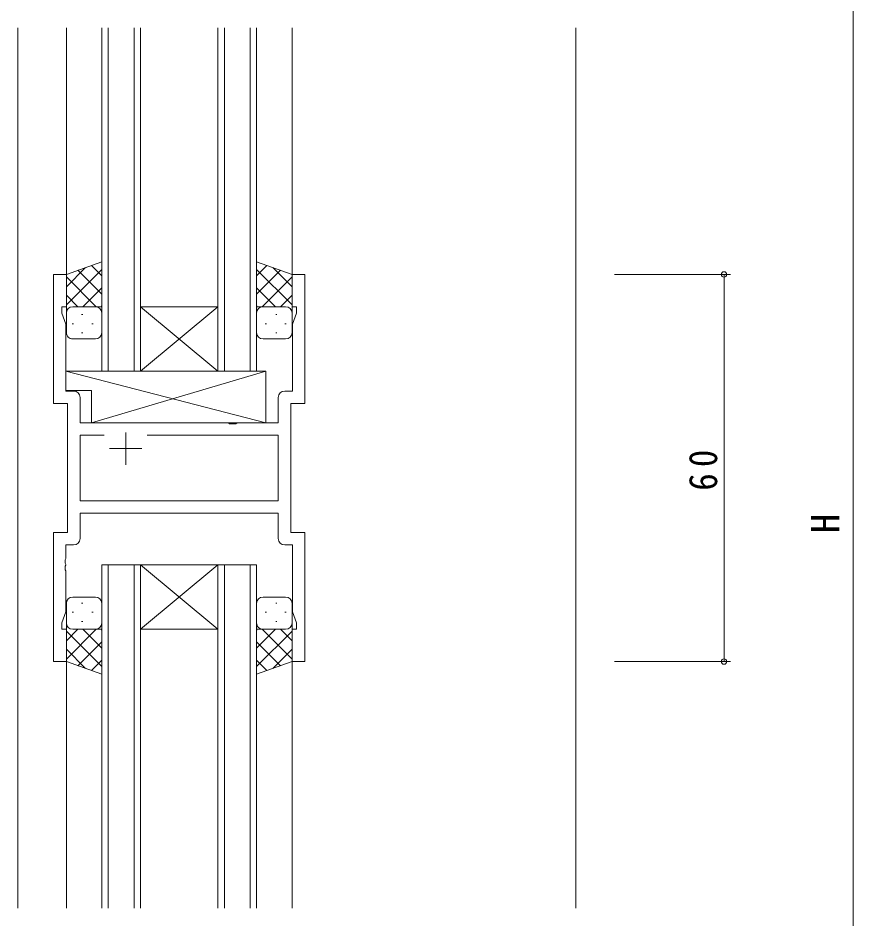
# Model space of a CAD drawing. Units: millimetres on the paper. Extents: x -420 to 373, y -297 to 267.
# Drawn here: x -270.7 to -141.2, y -40.2 to 99.3 of the extents above; entities that cross this region are included whole.
import ezdxf
from ezdxf.enums import TextEntityAlignment as Align

# ---------------------------------------------------------------- set-up
doc = ezdxf.new("R2010")
doc.units = ezdxf.units.MM
for name, color, linetype, lineweight in [('0-3_YKK_11', 7, 'Continuous', 9), ('0-4_YKK_12', 2, 'Continuous', 9), ('0-5_YKK_13', 4, 'Continuous', 9), ('0-7_YKK_D', 6, 'Continuous', 9)]:
    doc.layers.add(name, color=color, linetype=linetype, lineweight=lineweight)
doc.styles.add('ＭＳ ゴシック', font='')
doc.styles.get('ＭＳ ゴシック').set_extended_font_data('MS Gothic')

msp = doc.modelspace()

# ---------------------------------------------------------------- linework, layer by layer
at = {"layer": '0-3_YKK_11'}
for p, q in [((-265.244, 59.51), (-263.244, 59.51)), ((-265.244, 39.51), (-265.244, 59.51)), ((-263.244, 59.51), (-263.244, 54.51)), ((-228.244, 59.51), (-226.244, 59.51)), ((-228.244, 54.51), (-228.244, 59.51)), ((-226.244, 59.51), (-226.244, 39.51)), ((-263.944, 54.51), (-263.944, 53.51)), ((-263.244, 54.51), (-263.944, 54.51)), ((-227.544, 54.51), (-228.244, 54.51)), ((-227.544, 53.51), (-227.544, 54.51)), ((-263.944, 53.51), (-263.314, 51.779)), ((-228.174, 51.779), (-227.544, 53.51)), ((-263.314, 51.779), (-263.314, 41.44)), ((-228.174, 41.44), (-228.174, 51.779)), ((-263.314, 41.44), (-262.114, 41.44)), ((-229.374, 41.44), (-228.174, 41.44)), ((-263.044, 39.51), (-265.244, 39.51)), ((-263.044, 19.51), (-263.044, 39.51)), ((-261.114, 40.44), (-261.114, 36.51)), ((-230.374, 36.51), (-230.374, 40.44)), ((-228.444, 39.51), (-228.444, 19.51)), ((-226.244, 39.51), (-228.444, 39.51)), ((-261.114, 36.51), (-238.115, 36.51)), ((-238.115, 36.51), (-237.923, 36.367)), ((-237.923, 36.367), (-236.965, 36.367)), ((-236.965, 36.367), (-236.773, 36.51)), ((-236.773, 36.51), (-230.374, 36.51)), ((-254.044, 35.01), (-254.044, 30.01)), ((-261.114, 34.58), (-257.395, 34.58)), ((-261.114, 24.44), (-261.114, 34.58)), ((-250.694, 34.58), (-230.374, 34.58)), ((-250.694, 34.58), (-230.374, 34.58)), ((-230.374, 34.58), (-230.374, 24.44)), ((-251.544, 32.51), (-256.544, 32.51)), ((-230.374, 24.44), (-261.114, 24.44)), ((-261.114, 22.51), (-261.114, 18.58)), ((-230.374, 22.51), (-261.114, 22.51)), ((-230.374, 18.58), (-230.374, 22.51)), ((-265.244, 19.51), (-263.044, 19.51)), ((-265.244, -0.49), (-265.244, 19.51)), ((-228.444, 19.51), (-226.244, 19.51)), ((-226.244, 19.51), (-226.244, -0.49)), ((-263.314, 17.58), (-263.314, 15.468)), ((-262.114, 17.58), (-263.314, 17.58)), ((-228.174, 17.58), (-229.374, 17.58)), ((-228.174, 7.241), (-228.174, 17.58)), ((-263.314, 15.468), (-263.434, 15.285)), ((-263.434, 15.285), (-263.434, 14.735)), ((-263.434, 14.735), (-263.314, 14.552)), ((-263.314, 14.468), (-263.434, 14.285)), ((-263.434, 14.285), (-263.434, 13.735)), ((-263.314, 14.552), (-263.314, 14.468)), ((-263.434, 13.735), (-263.314, 13.552)), ((-263.314, 13.552), (-263.314, 7.241)), ((-263.314, 7.241), (-263.944, 5.51)), ((-227.544, 5.51), (-228.174, 7.241)), ((-263.944, 5.51), (-263.944, 4.51)), ((-263.944, 4.51), (-263.244, 4.51)), ((-263.244, 4.51), (-263.244, -0.49)), ((-228.244, 4.51), (-227.544, 4.51)), ((-228.244, -0.49), (-228.244, 4.51)), ((-227.544, 4.51), (-227.544, 5.51)), ((-263.244, -0.49), (-265.244, -0.49)), ((-226.244, -0.49), (-228.244, -0.49))]:
    msp.add_line(p, q, dxfattribs=at)
for centre, start, end in [((-262.114, 40.44), 0, 89.99998), ((-229.374, 40.44), 90, 179.99998), ((-262.114, 18.58), 270, 359.99998), ((-229.374, 18.58), 180, 269.99998)]:
    msp.add_arc(centre, 1, start, end, dxfattribs=at)
at = {"layer": '0-4_YKK_12'}
for p, q in [((-270.744, 97.76), (-270.744, -38.74)), ((-263.244, 97.76), (-263.244, 59.01)), ((-257.742, 44.511), (-257.742, 97.76)), ((-256.742, 97.76), (-256.742, 44.511)), ((-252.742, 44.511), (-252.742, 97.76)), ((-251.742, 97.76), (-251.742, 44.511)), ((-239.742, 44.511), (-239.742, 97.76)), ((-238.742, 97.76), (-238.742, 44.511)), ((-234.742, 44.511), (-234.742, 97.76)), ((-233.742, 97.76), (-233.742, 44.511)), ((-228.244, 97.76), (-228.244, 59.01)), ((-184.244, 97.76), (-184.244, -38.74)), ((-239.742, 44.511), (-251.742, 54.511)), ((-251.742, 44.511), (-239.742, 54.511)), ((-251.742, 54.511), (-239.742, 54.511)), ((-251.742, 44.511), (-257.742, 44.511)), ((-251.742, 44.511), (-239.742, 44.511)), ((-233.742, 44.511), (-239.742, 44.511)), ((-251.742, 14.51), (-257.742, 14.51)), ((-257.742, 14.51), (-257.742, -38.74)), ((-251.742, 14.51), (-257.742, 14.51)), ((-257.742, 14.51), (-257.742, -38.74)), ((-256.742, -38.74), (-256.742, 14.51)), ((-256.742, -38.74), (-256.742, 14.51)), ((-252.742, 14.51), (-252.742, -38.74)), ((-252.742, 14.51), (-252.742, -38.74)), ((-239.742, 14.51), (-251.742, 4.51)), ((-251.742, 14.51), (-239.742, 4.51)), ((-251.742, 14.51), (-239.742, 14.51)), ((-251.742, -38.74), (-251.742, 14.51)), ((-239.742, 14.51), (-251.742, 4.51)), ((-251.742, 14.51), (-239.742, 4.51)), ((-251.742, 14.51), (-239.742, 14.51)), ((-251.742, -38.74), (-251.742, 14.51)), ((-233.742, 14.51), (-239.742, 14.51)), ((-239.742, 14.51), (-239.742, -38.74)), ((-233.742, 14.51), (-239.742, 14.51)), ((-239.742, 14.51), (-239.742, -38.74)), ((-238.742, -38.74), (-238.742, 14.51)), ((-238.742, -38.74), (-238.742, 14.51)), ((-234.742, 14.51), (-234.742, -38.74)), ((-234.742, 14.51), (-234.742, -38.74)), ((-233.742, -38.74), (-233.742, 14.51)), ((-233.742, -38.74), (-233.742, 14.51)), ((-251.742, 4.51), (-239.742, 4.51)), ((-251.742, 4.51), (-239.742, 4.51)), ((-263.244, 0.01), (-263.244, -38.74)), ((-228.244, 0.01), (-228.244, -38.74))]:
    msp.add_line(p, q, dxfattribs=at)
at = {"layer": '0-5_YKK_13'}
for p, q in [((-257.744, 61.474), (-263.244, 59.51)), ((-257.744, 53.288), (-257.744, 61.474)), ((-233.745, 61.474), (-228.245, 59.51)), ((-233.745, 53.288), (-233.745, 61.474)), ((-263.244, 57.607), (-260.283, 60.567)), ((-263.244, 54.778), (-257.744, 60.278)), ((-257.744, 56.459), (-261.44, 60.154)), ((-257.744, 59.287), (-259.356, 60.899)), ((-233.745, 59.287), (-232.134, 60.899)), ((-228.245, 54.778), (-233.745, 60.278)), ((-233.745, 56.459), (-230.05, 60.154)), ((-228.245, 57.607), (-231.206, 60.567)), ((-263.244, 59.51), (-263.244, 53.51)), ((-258.624, 54.51), (-263.244, 59.13)), ((-232.866, 54.51), (-228.245, 59.13)), ((-228.245, 59.51), (-228.245, 53.51)), ((-260.684, 54.51), (-257.744, 57.45)), ((-230.806, 54.51), (-233.745, 57.45)), ((-261.452, 54.51), (-263.244, 56.302)), ((-230.037, 54.51), (-228.245, 56.302)), ((-262.244, 54.51), (-258.644, 54.51)), ((-261.844, 54.51), (-257.744, 54.51)), ((-257.856, 54.51), (-257.744, 54.621)), ((-233.634, 54.51), (-233.745, 54.621)), ((-229.645, 54.51), (-233.745, 54.51)), ((-229.245, 54.51), (-232.845, 54.51)), ((-263.244, 50.51), (-263.244, 53.51)), ((-260.909, 53.288), (-260.709, 53.288)), ((-257.744, 53.51), (-257.744, 50.51)), ((-233.745, 53.51), (-233.745, 50.51)), ((-230.58, 53.288), (-230.78, 53.288)), ((-228.245, 50.51), (-228.245, 53.51)), ((-262.324, 51.873), (-262.124, 51.873)), ((-259.294, 51.873), (-259.094, 51.873)), ((-232.195, 51.873), (-232.395, 51.873)), ((-229.165, 51.873), (-229.365, 51.873)), ((-260.909, 50.458), (-260.709, 50.458)), ((-230.58, 50.458), (-230.78, 50.458)), ((-258.744, 49.51), (-262.244, 49.51)), ((-232.745, 49.51), (-229.245, 49.51)), ((-232.319, 44.51), (-263.314, 44.51)), ((-259.319, 36.51), (-232.319, 44.51)), ((-232.319, 44.51), (-232.319, 36.51)), ((-259.319, 41.51), (-263.314, 41.51)), ((-259.319, 41.51), (-259.319, 36.51)), ((-232.319, 36.51), (-259.319, 36.51)), ((-263.244, 8.51), (-263.244, 5.51)), ((-263.244, 8.51), (-263.244, 5.51)), ((-258.744, 9.51), (-262.244, 9.51)), ((-258.744, 9.51), (-262.244, 9.51)), ((-260.909, 8.562), (-260.709, 8.562)), ((-260.909, 8.562), (-260.709, 8.562)), ((-257.744, 5.51), (-257.744, 8.51)), ((-257.744, 5.51), (-257.744, 8.51)), ((-233.745, 5.51), (-233.745, 8.51)), ((-233.745, 5.51), (-233.745, 8.51)), ((-232.745, 9.51), (-229.245, 9.51)), ((-232.745, 9.51), (-229.245, 9.51)), ((-230.58, 8.562), (-230.78, 8.562)), ((-230.58, 8.562), (-230.78, 8.562)), ((-228.245, 8.51), (-228.245, 5.51)), ((-228.245, 8.51), (-228.245, 5.51)), ((-262.324, 7.147), (-262.124, 7.147)), ((-262.324, 7.147), (-262.124, 7.147)), ((-259.294, 7.147), (-259.094, 7.147)), ((-259.294, 7.147), (-259.094, 7.147)), ((-232.195, 7.147), (-232.395, 7.147)), ((-232.195, 7.147), (-232.395, 7.147)), ((-229.165, 7.147), (-229.365, 7.147)), ((-229.165, 7.147), (-229.365, 7.147)), ((-260.909, 5.732), (-260.709, 5.732)), ((-260.909, 5.732), (-260.709, 5.732)), ((-257.744, 5.732), (-257.744, -2.454)), ((-257.744, 5.732), (-257.744, -2.454)), ((-233.745, 5.732), (-233.745, -2.454)), ((-233.745, 5.732), (-233.745, -2.454)), ((-230.58, 5.732), (-230.78, 5.732)), ((-230.58, 5.732), (-230.78, 5.732)), ((-263.244, -0.49), (-263.244, 5.51)), ((-263.244, -0.49), (-263.244, 5.51)), ((-261.452, 4.51), (-263.244, 2.718)), ((-258.624, 4.51), (-263.244, -0.11)), ((-261.452, 4.51), (-263.244, 2.718)), ((-258.624, 4.51), (-263.244, -0.11)), ((-263.244, 4.242), (-257.744, -1.258)), ((-263.244, 4.242), (-257.744, -1.258)), ((-262.244, 4.51), (-258.644, 4.51)), ((-262.244, 4.51), (-258.644, 4.51)), ((-261.844, 4.51), (-257.744, 4.51)), ((-261.844, 4.51), (-257.744, 4.51)), ((-260.684, 4.51), (-257.744, 1.57)), ((-260.684, 4.51), (-257.744, 1.57)), ((-257.856, 4.51), (-257.744, 4.399)), ((-257.856, 4.51), (-257.744, 4.399)), ((-229.645, 4.51), (-233.745, 4.51)), ((-230.806, 4.51), (-233.745, 1.57)), ((-233.634, 4.51), (-233.745, 4.399)), ((-229.645, 4.51), (-233.745, 4.51)), ((-230.806, 4.51), (-233.745, 1.57)), ((-233.634, 4.51), (-233.745, 4.399)), ((-228.245, 4.242), (-233.745, -1.258)), ((-228.245, 4.242), (-233.745, -1.258)), ((-232.866, 4.51), (-228.245, -0.11)), ((-232.866, 4.51), (-228.245, -0.11)), ((-229.245, 4.51), (-232.845, 4.51)), ((-229.245, 4.51), (-232.845, 4.51)), ((-230.037, 4.51), (-228.245, 2.718)), ((-230.037, 4.51), (-228.245, 2.718)), ((-228.245, -0.49), (-228.245, 5.51)), ((-228.245, -0.49), (-228.245, 5.51)), ((-263.244, 1.413), (-260.283, -1.547)), ((-263.244, 1.413), (-260.283, -1.547)), ((-257.744, 2.561), (-261.44, -1.134)), ((-257.744, 2.561), (-261.44, -1.134)), ((-233.745, 2.561), (-230.05, -1.134)), ((-233.745, 2.561), (-230.05, -1.134)), ((-228.245, 1.413), (-231.206, -1.547)), ((-228.245, 1.413), (-231.206, -1.547)), ((-257.744, -2.454), (-263.244, -0.49)), ((-257.744, -2.454), (-263.244, -0.49)), ((-257.744, -0.267), (-259.356, -1.879)), ((-257.744, -0.267), (-259.356, -1.879)), ((-233.745, -0.267), (-232.134, -1.879)), ((-233.745, -0.267), (-232.134, -1.879)), ((-233.745, -2.454), (-228.245, -0.49)), ((-233.745, -2.454), (-228.245, -0.49))]:
    msp.add_line(p, q, dxfattribs=at)
msp.add_lwpolyline([(-232.319, 36.51), (-263.314, 44.51), (-263.314, 41.51)], dxfattribs=at)
for centre, start, end in [((-262.244, 53.51), 89.99998, 179.99998), ((-262.244, 53.51), 89.99998, 179.99998), ((-258.744, 53.51), 359.99998, 89.99998), ((-258.744, 53.51), 359.99998, 89.99998), ((-232.745, 53.51), 90, 180), ((-232.745, 53.51), 90, 180), ((-229.245, 53.51), 0, 90), ((-229.245, 53.51), 0, 90), ((-262.244, 50.51), 179.99998, 269.99998), ((-258.744, 50.51), 269.99998, 359.99998), ((-232.745, 50.51), 180, 270), ((-229.245, 50.51), 270, 0), ((-262.244, 8.51), 90, 180), ((-262.244, 8.51), 90, 180), ((-258.744, 8.51), 0, 90), ((-258.744, 8.51), 0, 90), ((-232.745, 8.51), 89.99998, 179.99998), ((-232.745, 8.51), 89.99998, 179.99998), ((-229.245, 8.51), 359.99998, 89.99998), ((-229.245, 8.51), 359.99998, 89.99998), ((-262.244, 5.51), 180, 270), ((-262.244, 5.51), 180, 270), ((-262.244, 5.51), 180, 270), ((-262.244, 5.51), 180, 270), ((-258.744, 5.51), 270, 0), ((-258.744, 5.51), 270, 0), ((-258.744, 5.51), 270, 0), ((-258.744, 5.51), 270, 0), ((-232.745, 5.51), 179.99998, 269.99998), ((-232.745, 5.51), 179.99998, 269.99998), ((-232.745, 5.51), 179.99998, 269.99998), ((-232.745, 5.51), 179.99998, 269.99998), ((-229.245, 5.51), 269.99998, 359.99998), ((-229.245, 5.51), 269.99998, 359.99998), ((-229.245, 5.51), 269.99998, 359.99998), ((-229.245, 5.51), 269.99998, 359.99998)]:
    msp.add_arc(centre, 1, start, end, dxfattribs=at)
at = {"layer": '0-7_YKK_D'}
for p, q in [((-141.247, 190.01), (-141.247, -147.99)), ((-178.247, 59.51), (-160.247, 59.51)), ((-161.247, 59.51), (-161.247, -0.49)), ((-178.247, -0.49), (-160.247, -0.49))]:
    msp.add_line(p, q, dxfattribs=at)
for centre in [(-161.247, 59.51), (-161.247, -0.49)]:
    msp.add_circle(centre, 0.425, dxfattribs=at)

# ---------------------------------------------------------------- texts
at = {"layer": '0-7_YKK_D', "color": 3, "style": 'ＭＳ ゴシック'}
msp.add_text('H', height=4.399, rotation=90, dxfattribs=at).set_placement((-142.046, 19.41), align=Align.BOTTOM_LEFT)
at = {"layer": '0-7_YKK_D', "color": 3, "insert": (-162.247, 25.99), "char_height": 4.399, "attachment_point": 7, "rotation": 90, "style": 'ＭＳ ゴシック'}
msp.add_mtext('\\T1.36;\\W0.9;60', dxfattribs=at)

doc.saveas('drawing.dxf')
